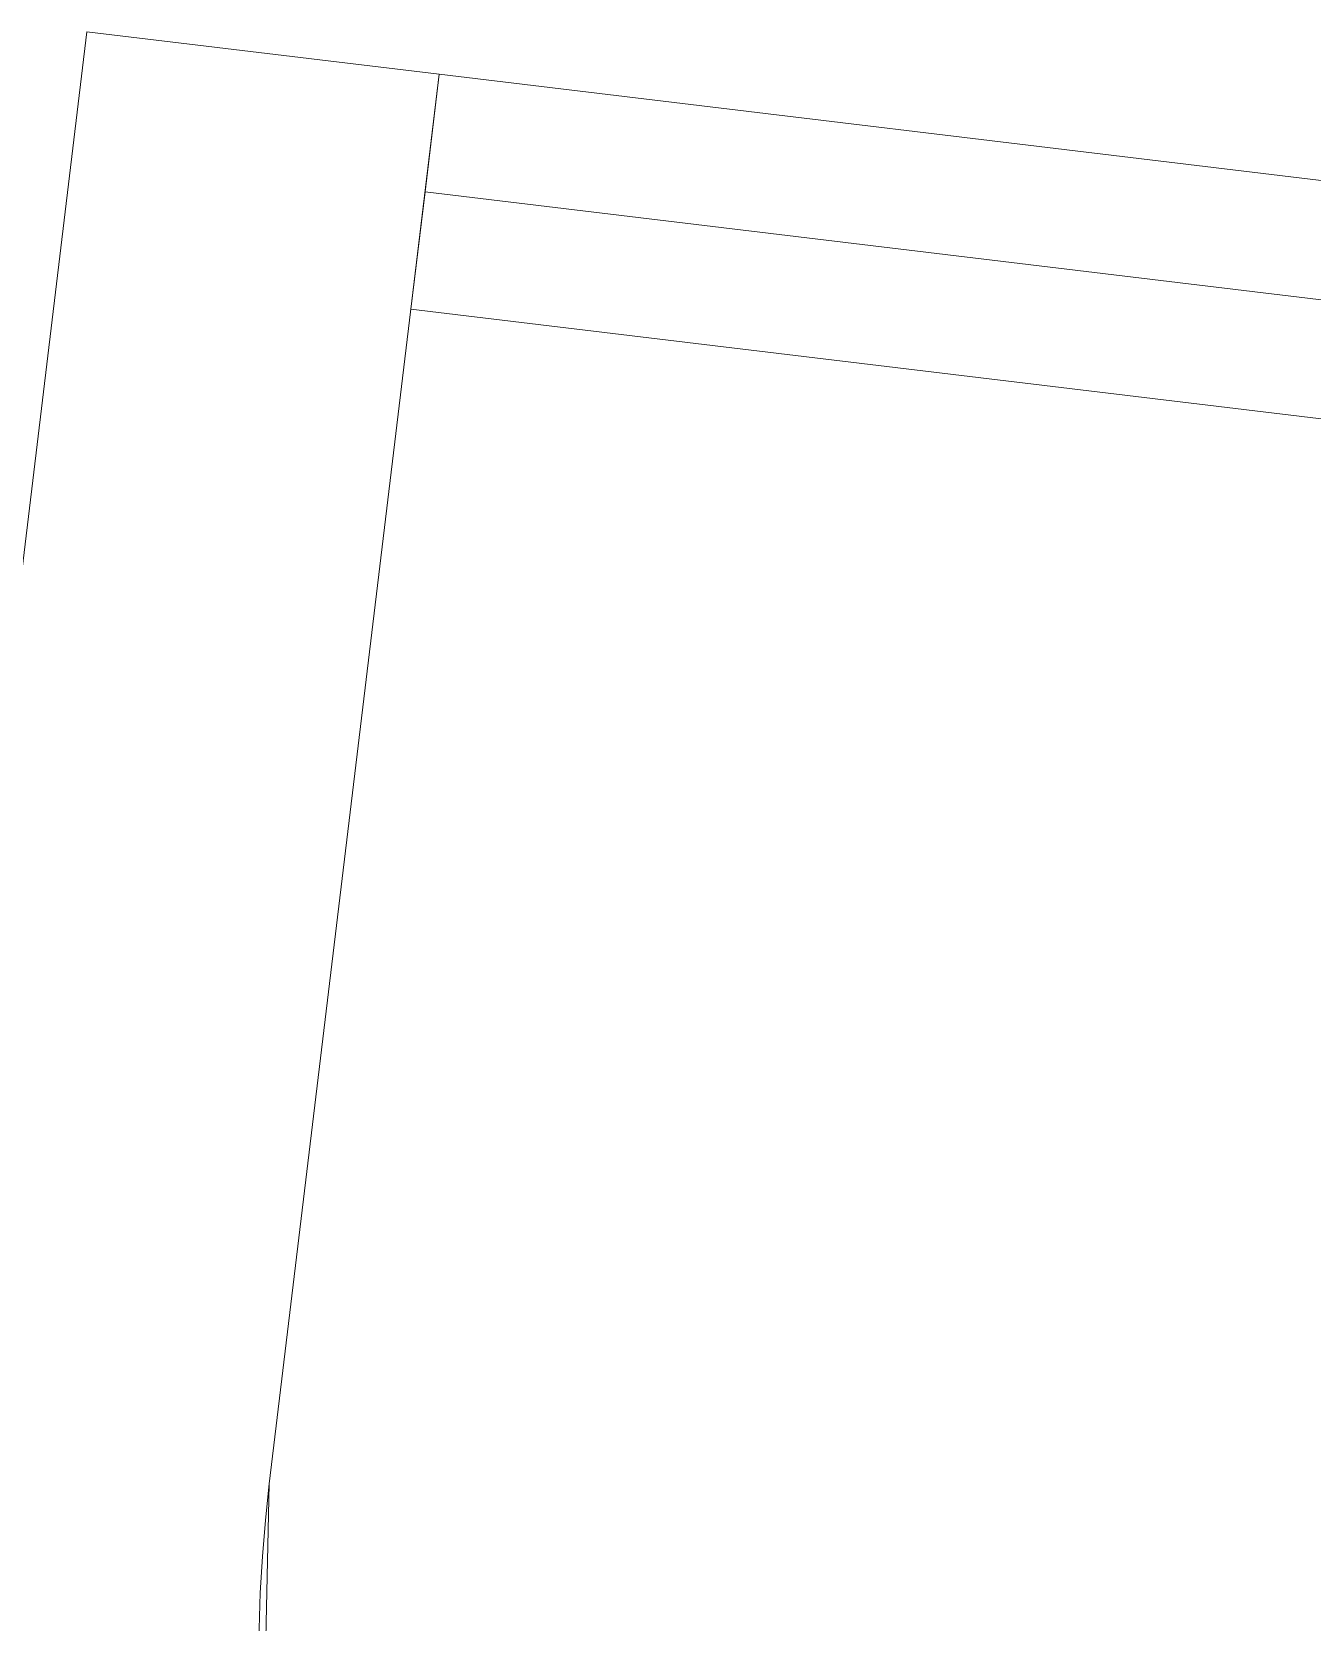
# Model space of a CAD drawing. Header units: inches. Extents: x -1159 to 2819, y -194 to 4438.
# Drawn here: x -993.24 to -982.42, y 287.53 to 300.98 of the extents above; entities that cross this region are included whole.
import ezdxf

# ---------------------------------------------------------------- set-up
doc = ezdxf.new("R2010")
doc.units = ezdxf.units.IN
doc.header["$MEASUREMENT"] = 0
doc.layers.add('I-FURN', color=30, linetype='Continuous', lineweight=9)

# ---------------------------------------------------------------- blocks, each defined once
blk = doc.blocks.new('F-Chairs - LC-3-8287220-3RD FLOOR - POWER _ SIGNAL B')
at = {"layer": 'I-FURN'}
for p, q in [((-15, 27), (-12, 27)), ((-15, 17.479), (-15, 27)), ((-15, 17.479), (-15, 27)), ((-15, 27), (-12, 27)), ((-15, 17.479), (-15, 27)), ((-15, 27), (-12, 27)), ((-12, 27), (-12, 15)), ((-12, 27), (12, 27)), ((-12, 27), (12, 27)), ((-12, 27), (12, 27)), ((12, 27), (-12, 27)), ((-12, 25), (-12, 27)), ((-12, 27), (-12, 26)), ((-12, 27), (-12, 15)), ((-12, 27), (-12, 15)), ((12, 26), (-12, 26)), ((-12, 26), (-12, 25)), ((-12, 26), (12, 26)), ((12, 25), (-12, 25))]:
    blk.add_line(p, q, dxfattribs=at)
at = {"layer": 'I-FURN', "flags": 128}
blk.add_lwpolyline([(-12, 15), (-11.769, 12.659), (-11.087, 10.408), (-9.978, 8.333), (-8.485, 6.515), (-6.667, 5.022), (-4.592, 3.913), (-2.341, 3.231), (0, 3), (2.341, 3.231), (4.592, 3.913), (6.667, 5.022), (8.485, 6.515), (9.978, 8.333), (11.087, 10.408), (11.769, 12.659), (12, 15)], dxfattribs=at)
at = {"layer": 'I-FURN'}
blk.add_arc((0, 15), 12, 180, 360, dxfattribs=at)
blk.add_arc((0, 15), 12, 180, 360, dxfattribs=at)

msp = doc.modelspace()

# ---------------------------------------------------------------- block references
at = {"layer": 'I-FURN', "rotation": 353.124296341864}
msp.add_blockref('F-Chairs - LC-3-8287220-3RD FLOOR - POWER _ SIGNAL B', (-981.114, 272.374), dxfattribs=at)

doc.saveas('drawing.dxf')
